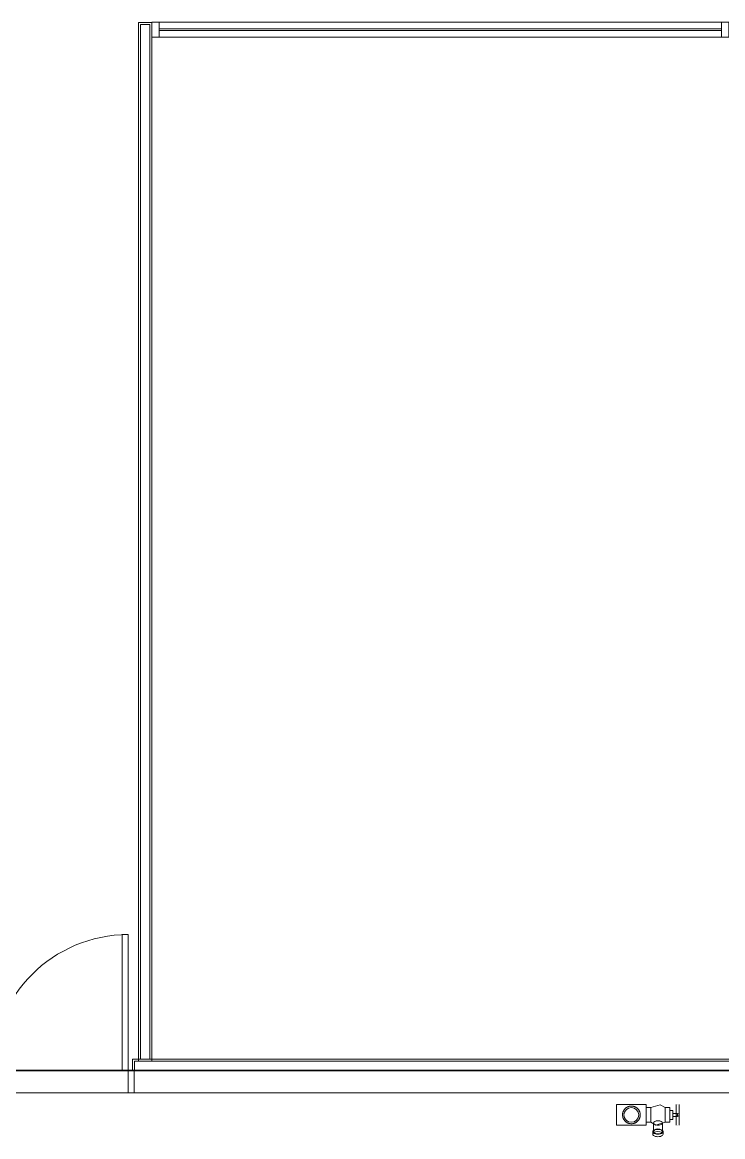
# Model space of a CAD drawing. Header units: millimetres. Extents: x -637480 to 299894, y -125373 to 39000.
# Drawn here: x 237844 to 242584, y -447 to 7092 of the extents above; entities that cross this region are included whole.
import ezdxf

# ---------------------------------------------------------------- set-up
doc = ezdxf.new("R2010")
doc.units = ezdxf.units.MM
doc.linetypes.add('Xref building Toll$0$Grid Line', pattern=[22.225, 12.7, -3.175, 3.175, -3.175])
for name, color, linetype, lineweight in [('AM_BOR', 4, 'Continuous', 25), ('Xref building Toll$0$A-DOOR', 31, 'Continuous', 9), ('Xref building Toll$0$A-DOOR-HDLN', 31, 'Continuous', 9), ('Xref building Toll$0$A-FLOR', 192, 'Continuous', 25), ('Xref building Toll$0$A-GENM', 13, 'Continuous', 9), ('Xref building Toll$0$A-GLAZ-CURT', 52, 'Continuous', 9), ('Xref building Toll$0$A-GLAZ-CWMG', 51, 'Continuous', 9), ('Xref building Toll$0$A-WALL', 113, 'Continuous', 9)]:
    doc.layers.add(name, color=color, linetype=linetype, lineweight=lineweight)
doc.layers.add('Xref building Toll$0$S-GRID', color=8, linetype='Continuous')

# ---------------------------------------------------------------- blocks, each defined once
blk = doc.blocks.new('Xref building Toll$0$Toll Grids')
at = {"layer": 'Xref building Toll$0$S-GRID', "linetype": 'Xref building Toll$0$Grid Line'}
blk.add_line((-9195.8, 0), (280997.7, 0), dxfattribs=at)
blk = doc.blocks.new('Xref building Toll$0$_SBA 1SWING SPDoor 01a - 920W x 2040H WD-1991709-MASTER GROUND FLOOR')
at = {"layer": 'Xref building Toll$0$A-DOOR'}
for p, q in [((460, 995), (420, 995)), ((420, 75), (420, 995)), ((460, 995), (460, 75)), ((-500, 75), (-500, 75)), ((-500, 75), (-500, -75)), ((-500, 75), (-460, 75)), ((-500, 75), (-460, 75)), ((-500, -75), (-500, 75)), ((-460, -75), (-460, 75)), ((-460, 75), (-460, 75)), ((-460, 75), (-460, -75)), ((460, 75), (420, 75)), ((460, 75), (460, -75)), ((500, 75), (460, 75)), ((460, 75), (460, 75)), ((460, 75), (500, 75)), ((460, -75), (460, 75)), ((500, -75), (500, 75)), ((500, 75), (500, 75)), ((500, 75), (500, -75)), ((-460, -75), (-500, -75)), ((-500, -75), (-500, -75)), ((-460, -75), (-500, -75)), ((-460, -75), (-460, -75)), ((460, -75), (500, -75)), ((460, -75), (460, -75)), ((500, -75), (460, -75)), ((500, -75), (500, -75))]:
    blk.add_line(p, q, dxfattribs=at)
blk.add_arc((460, 75), 920, 90, 180, dxfattribs=at)
at = {"layer": 'Xref building Toll$0$A-DOOR-HDLN'}
blk.add_line((-460, 75), (460, 75), dxfattribs=at)
blk = doc.blocks.new('Xref building Toll$0$HYD-SINGLE HEAD - Standard-1798686-MASTER GROUND FLOOR')
at = {"layer": 'Xref building Toll$0$A-GENM'}
for p, q in [((186.5, 128.5), (-13.5, 128.5)), ((-13.5, -11.5), (-13.5, 128.5)), ((-13.5, 128.5), (-13.5, -11.5)), ((186.5, -11.5), (186.5, 128.5)), ((186.5, 128.5), (186.5, -11.5)), ((217.5, 108.5), (186.5, 108.5)), ((186.5, 8.5), (186.5, 108.5)), ((186.5, 108.5), (186.5, 8.5)), ((217.5, 108.5), (217.5, 58.5)), ((217.5, 58.5), (217.5, 108.5)), ((347.1, 108.5), (315.5, 108.5)), ((315.5, 58.5), (315.5, 108.5)), ((315.5, 108.5), (315.5, 58.5)), ((347.1, 108.5), (347.1, 8.5)), ((347.1, 8.5), (347.1, 108.5)), ((367.3, 88.5), (347.1, 88.5)), ((347.1, 88.5), (347.1, 28.5)), ((347.1, 28.5), (347.1, 88.5)), ((367.3, 88.5), (367.3, 28.5)), ((367.3, 28.5), (367.3, 88.5)), ((389.6, 128.5), (389.6, -11.5)), ((399.6, 128.5), (399.6, 128.5)), ((399.6, 128.5), (399.6, 128.5)), ((409.6, -11.5), (409.6, 128.5)), ((186.5, 8.5), (217.5, 8.5)), ((217.5, 58.5), (217.5, 8.5)), ((217.5, 8.5), (217.5, 58.5)), ((236.5, 3.7), (236.5, -54.1)), ((296.5, -54.1), (296.5, 3.7)), ((315.5, 8.5), (315.5, 58.5)), ((315.5, 58.5), (315.5, 8.5)), ((315.5, 8.5), (347.1, 8.5)), ((347.1, 28.5), (367.3, 28.5)), ((399.6, 68.5), (367.3, 68.5)), ((367.3, 68.5), (367.3, 48.5)), ((367.3, 48.5), (367.3, 68.5)), ((367.3, 48.5), (399.6, 48.5)), ((399.6, 48.5), (399.6, 68.5)), ((399.6, 68.5), (399.6, 48.5)), ((-13.5, -11.5), (186.5, -11.5)), ((231.5, -54.1), (231.5, -71.4)), ((301.5, -71.4), (301.5, -54.1)), ((399.6, -11.5), (399.6, -11.5)), ((399.6, -11.5), (399.6, -11.5))]:
    blk.add_line(p, q, dxfattribs=at)
at = {"layer": 'Xref building Toll$0$A-GENM', "flags": 128}
for points in [[(217.5, 108.5), (282.1, 126.7), (315.5, 108.5)], [(389.6, -11.5), (389.6, 20.7), (389.6, 87.6), (389.6, 127.8), (389.6, 128.5)], [(389.6, 128.5), (389.6, 96.3), (389.6, 29.3), (389.6, -10.8), (389.6, -11.5)], [(409.6, 128.5), (409.6, 96.3), (409.6, 29.3), (409.6, -10.8), (409.6, -11.5)], [(409.6, -11.5), (409.6, 20.7), (409.6, 87.6), (409.6, 127.8), (409.6, 128.5)], [(315.5, 8.5), (250.9, -9.8), (217.5, 8.5)]]:
    blk.add_lwpolyline(points, dxfattribs=at)
at = {"layer": 'Xref building Toll$0$A-GENM'}
for centre, radius, start, end in [((86.5, 58.5), 60, 90, 270), ((86.5, 58.5), 50, 90, 270), ((86.5, 58.5), 50, 90, 270), ((86.5, 58.5), 60, 270, 90), ((86.5, 58.5), 50, 270, 90), ((86.5, 58.5), 50, 270, 90), ((399.6, 58.5), 10, 90, 270), ((399.6, 58.5), 10, 90, 270), ((399.6, 58.5), 10, 270, 90), ((399.6, 58.5), 10, 270, 90)]:
    blk.add_arc(centre, radius, start, end, dxfattribs=at)
for centre, major_axis, start_param, end_param in [((266.5, 3.7), (-30, 0), 3.141593, 6.283185), ((266.5, 3.7), (-30, 0), 0, 3.141593), ((266.5, -54.1), (-35, 0), 3.141593, 6.283185), ((266.5, -71.4), (-35, 0), 3.141593, 6.283185), ((266.5, -54.1), (-35, 0), 0, 3.141593), ((266.5, -71.4), (-35, 0), 0, 3.141593), ((266.5, -54.1), (30, 0), 0, 3.141593), ((266.5, -54.1), (-30, 0), 0, 3.141593)]:
    blk.add_ellipse(centre, major_axis=major_axis, ratio=0.5, start_param=start_param, end_param=end_param, dxfattribs=at)
for points in [[(86.5, 118.5), (83.3, 118.3), (78.7, 117.9), (73.7, 117), (70.9, 116.4), (68.8, 115.8), (66.8, 115.2), (64.2, 114.3), (61.1, 112.9), (58.1, 111.4), (55.7, 110), (53.4, 108.6), (50.7, 106.7), (46.5, 103.4), (41.7, 98.7), (36.5, 92.1), (33, 86), (30.7, 80.6), (29.2, 76.4), (28, 72.1), (27.1, 67.7), (26.6, 63.1), (26.4, 58.5), (26.6, 53.8), (27.3, 47.8), (28.7, 41.9), (30.7, 36.3), (32.4, 32.3), (34.4, 28.5), (37.4, 23.7), (41.7, 18.3), (46.5, 13.5), (50.2, 10.6), (52.4, 9.1), (54, 8), (55.7, 6.9), (58.1, 5.6), (61.1, 4), (64.2, 2.6), (66.8, 1.7), (68.8, 1.1), (70.9, 0.6), (73.7, 0), (78.7, -0.9), (83.3, -1.4), (86.5, -1.5)], [(86.5, -1.5), (89.6, -1.4), (94.2, -0.9), (99.2, 0), (102, 0.6), (104.1, 1.1), (106.1, 1.7), (108.7, 2.6), (111.8, 4), (114.9, 5.6), (117.2, 6.9), (119.5, 8.3), (122.2, 10.2), (126.4, 13.5), (131.2, 18.3), (136.4, 24.8), (139.9, 31), (142.2, 36.3), (143.7, 40.5), (145, 44.9), (145.8, 49.3), (146.3, 53.8), (146.5, 58.5), (146.3, 63.1), (145.7, 69.2), (144.3, 75), (142.2, 80.6), (140.5, 84.6), (138.5, 88.4), (135.5, 93.2), (131.2, 98.7), (126.4, 103.4), (122.8, 106.3), (120.6, 107.9), (118.9, 109), (117.2, 110), (114.9, 111.4), (111.9, 112.9), (108.7, 114.3), (106.1, 115.2), (104.1, 115.8), (102, 116.4), (99.2, 117), (94.2, 117.9), (89.6, 118.3), (86.5, 118.5)]]:
    blk.add_open_spline(points, degree=3, knots=[0, 0, 0, 0, 0.045455, 0.068182, 0.079545, 0.090909, 0.102273, 0.113636, 0.136364, 0.159091, 0.170455, 0.181818, 0.204545, 0.227273, 0.272727, 0.318182, 0.363636, 0.386364, 0.409091, 0.431818, 0.454545, 0.477273, 0.5, 0.522727, 0.545455, 0.590909, 0.613636, 0.636364, 0.659091, 0.681818, 0.727273, 0.772727, 0.795455, 0.806818, 0.818182, 0.829545, 0.840909, 0.863636, 0.886364, 0.897727, 0.909091, 0.920455, 0.931818, 0.954545, 1, 1, 1, 1], dxfattribs=at)
blk = doc.blocks.new('Xref building Toll$0$Rectangular Mullion - _SBA 50 x 100mm Office-1195859-MASTER GROUND FLOOR')
at = {"layer": 'Xref building Toll$0$A-GLAZ-CWMG', "lineweight": 18}
for p, q in [((-50, 50), (0, 50)), ((-50, -50), (-50, 50)), ((0, 50), (0, -50)), ((0, -50), (-50, -50))]:
    blk.add_line(p, q, dxfattribs=at)
at = {"layer": 'Xref building Toll$0$A-GLAZ-CWMG'}
for p, q in [((-50, 50), (-50, 50)), ((0, 50), (0, 50)), ((-50, -50), (-50, -50)), ((0, -50), (0, -50))]:
    blk.add_line(p, q, dxfattribs=at)
blk = doc.blocks.new('Xref building Toll$0$System Panel - _SBA Glazing Office-2117288-MASTER GROUND FLOOR')
at = {"layer": 'Xref building Toll$0$A-GLAZ-CURT'}
for p, q in [((1902.5, 5), (-1902.5, 5)), ((-1902.5, 5), (-1902.5, -5)), ((-1902.5, 5), (-1902.5, 5)), ((1902.5, -5), (1902.5, 5)), ((1902.5, 5), (1902.5, 5)), ((-1902.5, -5), (1902.5, -5)), ((-1902.5, -5), (-1902.5, -5)), ((1902.5, -5), (1902.5, -5))]:
    blk.add_line(p, q, dxfattribs=at)
blk = doc.blocks.new('Xref building Toll$0$Rectangular Mullion - _SBA 50 x 100mm Office-2117286-MASTER GROUND FLOOR')
at = {"layer": 'Xref building Toll$0$A-GLAZ-CWMG'}
for p, q in [((246770, 147104), (246770, 147004)), ((246770, 147004), (246770, 147104)), ((246770, 147104), (246770, 147104)), ((250575, 147104), (246770, 147104)), ((246770, 147104), (250575, 147104)), ((250575, 147104), (250575, 147104)), ((250575, 147104), (250575, 147004)), ((250575, 147004), (250575, 147104)), ((246770, 147004), (246770, 147004)), ((246770, 147004), (250575, 147004)), ((246770, 147004), (250575, 147004)), ((250575, 147004), (250575, 147004))]:
    blk.add_line(p, q, dxfattribs=at)
blk = doc.blocks.new('Xref building Toll$0$Rectangular Mullion - _SBA 50 x 100mm Office-1195857-MASTER GROUND FLOOR')
at = {"layer": 'Xref building Toll$0$A-GLAZ-CWMG', "lineweight": 18}
for p, q in [((-25, 50), (25, 50)), ((-25, -50), (-25, 50)), ((25, 50), (25, -50)), ((25, -50), (-25, -50))]:
    blk.add_line(p, q, dxfattribs=at)
at = {"layer": 'Xref building Toll$0$A-GLAZ-CWMG'}
for p, q in [((-25, 50), (-25, 50)), ((25, 50), (25, 50)), ((-25, -50), (-25, -50)), ((25, -50), (25, -50))]:
    blk.add_line(p, q, dxfattribs=at)
blk = doc.blocks.new('Xref building Toll')
at = {"layer": 'Xref building Toll$0$A-FLOR'}
for p, q in [((119436, 0), (270000, 0)), ((243565, 0), (233164, 0))]:
    blk.add_line(p, q, dxfattribs=at)
at = {"layer": 'Xref building Toll$0$A-WALL', "lineweight": 18}
for p, q in [((238630, 7090), (238630, 64)), ((238720, 7090), (238630, 7090)), ((238720, 64), (238720, 7090)), ((243520, 77), (238590, 77)), ((238590, 77), (238590, 0)), ((238630, 64), (238720, 64)), ((238590, 0), (238603, 0)), ((238600, 0), (238600, -150)), ((238600, -150), (259720, -150))]:
    blk.add_line(p, q, dxfattribs=at)
at = {"layer": 'Xref building Toll$0$A-WALL'}
for p, q in [((238643, 77), (238643, 7077)), ((238707, 7077), (238643, 7077)), ((238707, 77), (238707, 7077)), ((243533, 64), (238603, 64)), ((238603, 0), (238603, 64)), ((238600, -150), (237600, -150))]:
    blk.add_line(p, q, dxfattribs=at)
blk.add_blockref('Xref building Toll$0$Toll Grids', (0, 0))
at = {"layer": 'Xref building Toll$0$A-DOOR'}
blk.add_blockref('Xref building Toll$0$_SBA 1SWING SPDoor 01a - 920W x 2040H WD-1991709-MASTER GROUND FLOOR', (238100, -75), dxfattribs=at)
at = {"layer": 'Xref building Toll$0$A-GENM'}
blk.add_blockref('Xref building Toll$0$HYD-SINGLE HEAD - Standard-1798686-MASTER GROUND FLOOR', (241879.3, -358.2), dxfattribs=at)
at = {"layer": 'Xref building Toll$0$A-GLAZ-CURT', "rotation": 180}
blk.add_blockref('Xref building Toll$0$System Panel - _SBA Glazing Office-2117288-MASTER GROUND FLOOR', (240672.5, 7041.5), dxfattribs=at)
at = {"layer": 'Xref building Toll$0$A-GLAZ-CWMG', "extrusion": (0, 0, -1)}
for name, p in [('Xref building Toll$0$Rectangular Mullion - _SBA 50 x 100mm Office-1195859-MASTER GROUND FLOOR', (-238720, 7041.5)), ('Xref building Toll$0$Rectangular Mullion - _SBA 50 x 100mm Office-1195857-MASTER GROUND FLOOR', (-242600, 7041.5))]:
    blk.add_blockref(name, p, dxfattribs=at)
at = {"layer": 'Xref building Toll$0$A-GLAZ-CWMG'}
blk.add_blockref('Xref building Toll$0$Rectangular Mullion - _SBA 50 x 100mm Office-2117286-MASTER GROUND FLOOR', (-8000, -140012.5), dxfattribs=at)

msp = doc.modelspace()

# ---------------------------------------------------------------- block references
at = {"layer": 'AM_BOR'}
msp.add_blockref('Xref building Toll', (0, 0), dxfattribs=at)

doc.saveas('drawing.dxf')
